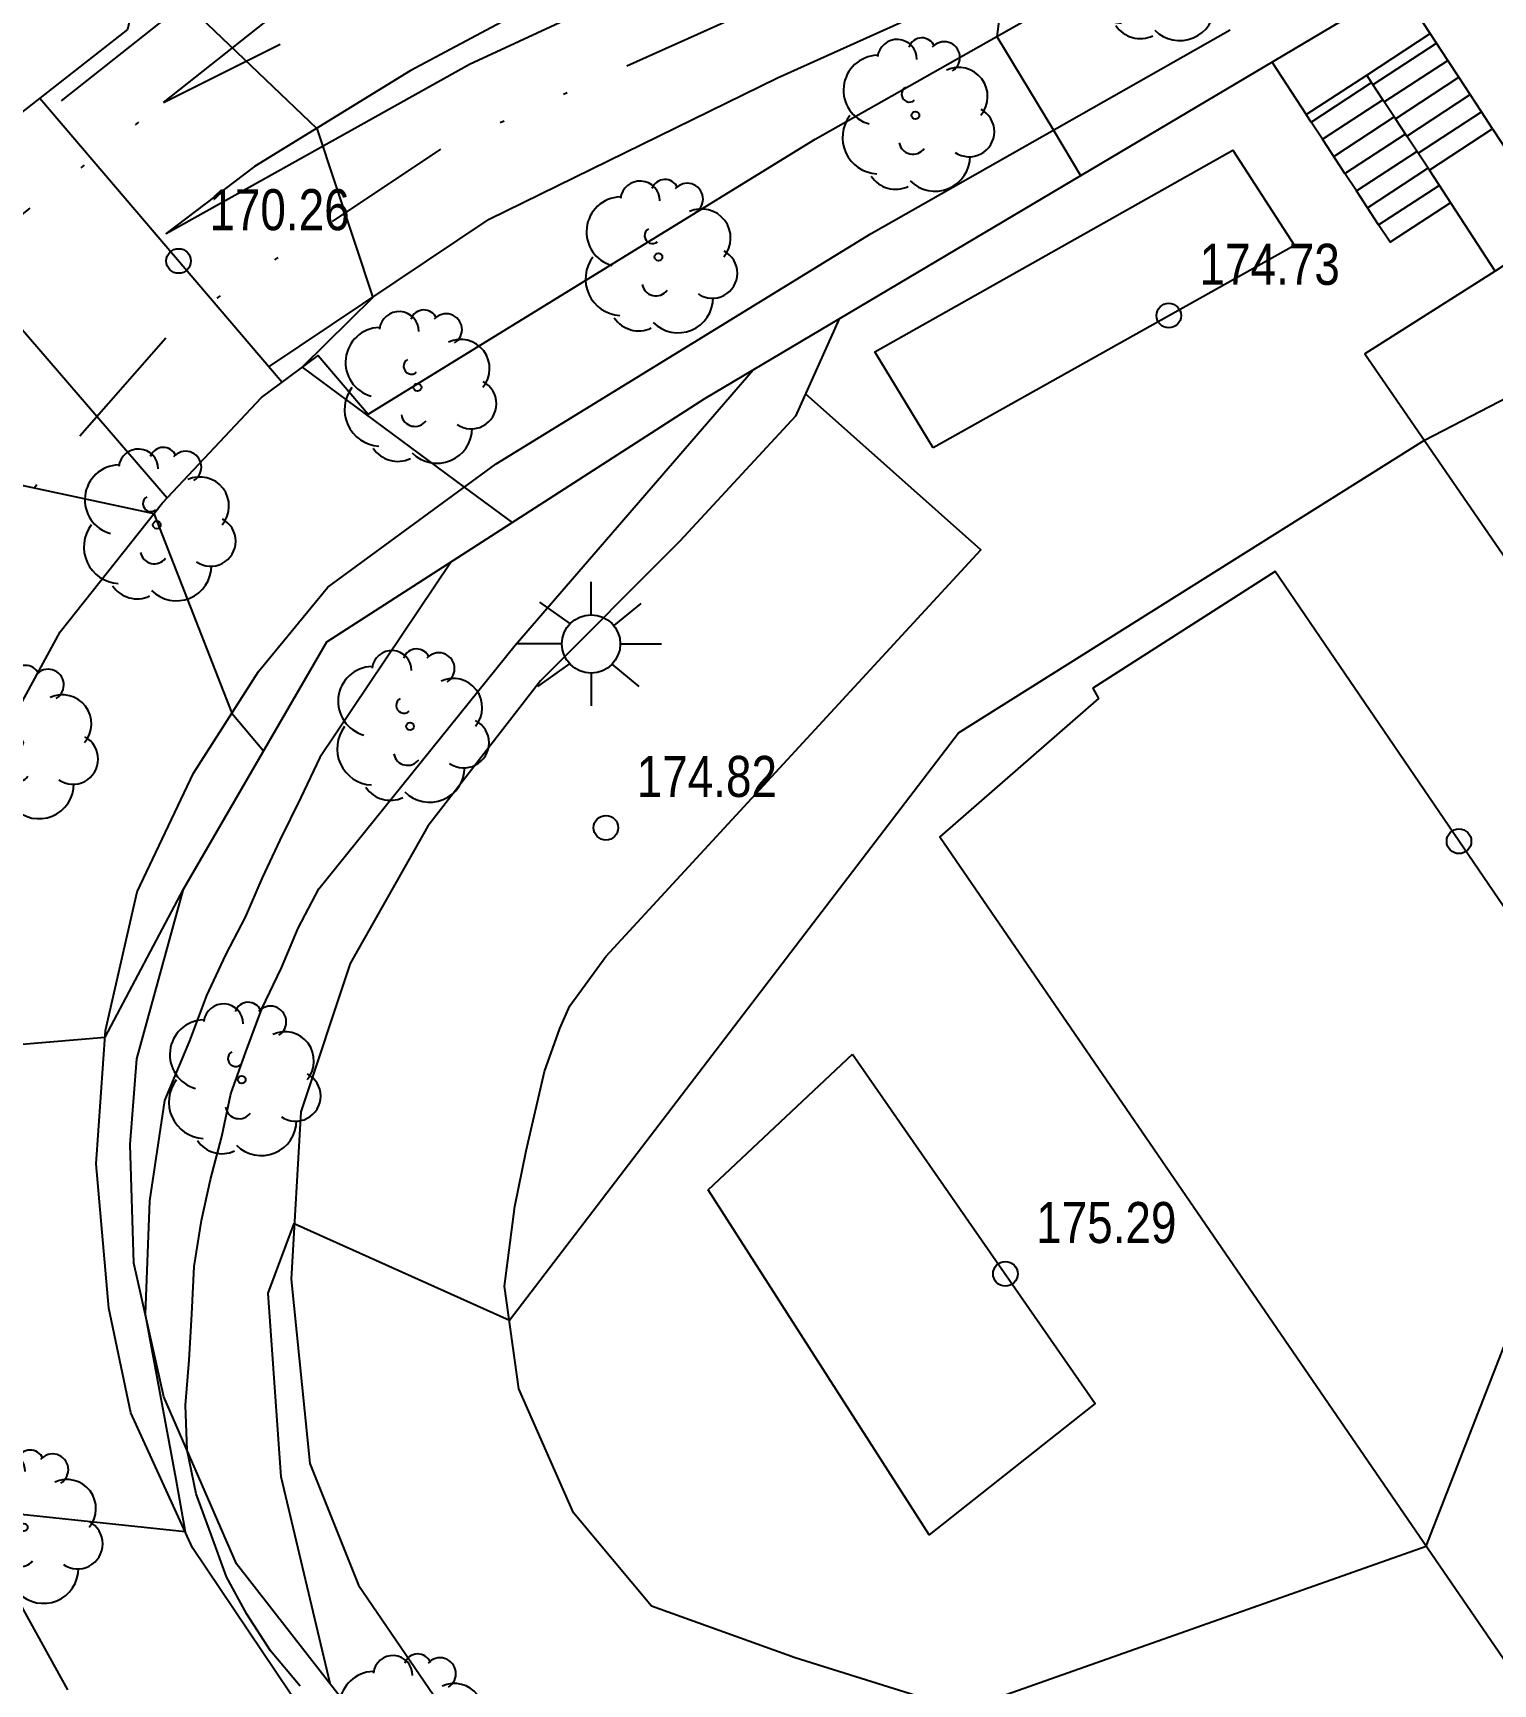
# Model space of a CAD drawing. Header units: metres. Extents: x 523239 to 523998, y 4669208 to 4669802.
# Drawn here: x 523711.14 to 523746.7, y 4669362.68 to 4669402.9 of the extents above; entities that cross this region are included whole.
import ezdxf

# ---------------------------------------------------------------- set-up
doc = ezdxf.new("R2010")
doc.units = ezdxf.units.M
doc.header["$MEASUREMENT"] = 0
doc.linetypes.add('MORSE_D', pattern=[31.75, 12.7, -6.35, 0, -6.35, 0, -6.35])
for name, color, linetype in [('031006 Cota terreno', 9, 'Continuous'), ('032011 Curva cada 1 m', 40, 'Continuous'), ('032015 Curva cada 5 m', 34, 'Continuous'), ('033006 Texto cota terreno', 9, 'Continuous'), ('072004 Bordillo Acera', 1, 'Continuous'), ('072013 Escaleras', 1, 'Continuous'), ('072027 Pavimento', 9, 'Continuous'), ('082001 Valla Alambrada', 7, 'ALAMBRADA'), ('082002 Muro Tapia', 6, 'Continuous'), ('101001 Arbol', 3, 'Continuous'), ('141002 Farola pie', 7, 'Continuous'), ('192006 Paso cebra', 9, 'Continuous'), ('192008 Linea blanca', 9, 'Continuous'), ('192009 Grandes aparcamientos', 9, 'Continuous'), ('202001 Eje Calle', 254, 'MORSE_D')]:
    doc.layers.add(name, color=color, linetype=linetype)
doc.styles.get("Standard").update_dxf_attribs({"font": 'arial.ttf'})
doc.linetypes.add('ALAMBRADA', pattern='A,3,[131,GEOGRAMA.SHX,S=0.5,R=0,X=0,Y=0],3', length=6)

# ---------------------------------------------------------------- blocks, each defined once
blk = doc.blocks.new('COTAP')
at = {"color": 0}
blk.add_circle((0, 0), 0.3, dxfattribs=at)
blk = doc.blocks.new('FAROLA')
at = {"color": 0}
for p, q in [((0, 0.71), (0, 1.51)), ((-1.26, 1.02), (-0.51, 0.49)), ((1.21, 0.98), (0.553, 0.446)), ((-0.71, 0), (-1.79, 0)), ((0.71, 0), (1.71, 0)), ((-1.3, -1.04), (-0.51, -0.48)), ((0, -0.71), (0, -1.51)), ((1.17, -1.04), (0.511, -0.493))]:
    blk.add_line(p, q, dxfattribs=at)
blk.add_circle((0, 0), 0.71, dxfattribs=at)
blk = doc.blocks.new('ARBOL')
at = {"color": 0}
blk.add_circle((0, 0), 0.0939, dxfattribs=at)
for centre, radius, start, end in [((-0.448, 1.368), 0.48, 359.2878, 173.6078), ((0.156, 1.551), 0.336, 23.1565, 160.4665), ((0.701, 1.409), 0.384, 301.578, 139.328), ((-0.902, 0.61), 0.852, 92.28, 254.58), ((1.05, 0.46), 0.708, 319.8556, 114.7656), ((-0.146, 0.514), 0.192, 119.14, 310.56), ((1.31, -0.398), 0.612, 235.5275, 62.0275), ((-0.89, -0.542), 0.888, 142.64, 266.54), ((-0.062, -0.614), 0.336, 189.64, 323.88), ((0.478, -0.998), 0.852, 224.67, 0.24), ((-0.482, -1.082), 0.72, 213.78, 295.32)]:
    blk.add_arc(centre, radius, start, end, dxfattribs=at)

msp = doc.modelspace()

# ---------------------------------------------------------------- linework, layer by layer
at = {"layer": '032011 Curva cada 1 m'}
for points, elevation in [([(523721.59, 4669418.4), (523722.04, 4669418.4), (523723.1, 4669418.25), (523726.53, 4669415.95), (523725.38, 4669411.95), (523729.99, 4669405.97), (523734.81, 4669404.31), (523734.61, 4669402.82), (523735.99, 4669400.54), (523736.65, 4669399.43)], 169), ([(523689.81, 4669400.14), (523690.26, 4669400.4), (523691.38, 4669400.84), (523692.31, 4669401.22), (523693.39, 4669401.5), (523694.39, 4669401.57), (523695.52, 4669401.69), (523696.52, 4669401.79), (523697.67, 4669401.78), (523698.67, 4669401.66), (523699.73, 4669401.39), (523700.79, 4669401.16), (523701.81, 4669401.03), (523702.78, 4669400.78), (523703.8, 4669400.37), (523704.76, 4669399.82), (523705.59, 4669399.12), (523706.73, 4669397.74), (523707.4, 4669392.63), (523714.08, 4669391.2), (523715.98, 4669386.33), (523716.75, 4669385.41)], 171), ([(523717.64, 4669362.62), (523716.92, 4669363.48), (523716.34, 4669364.38), (523715.85, 4669365.29), (523715.48, 4669366.29), (523715.11, 4669367.31), (523714.89, 4669368.37), (523714.85, 4669369.47), (523714.94, 4669370.57), (523715, 4669371.69), (523715.06, 4669372.85), (523715.24, 4669373.97), (523715.46, 4669374.97), (523715.73, 4669376.02), (523715.95, 4669377.06), (523716.32, 4669378.08), (523716.71, 4669379.13), (523717.19, 4669380.13), (523717.59, 4669381.09), (523718.1, 4669382.05), (523722.88, 4669387.99), (523728.68, 4669394.7)], 174), ([(523721.32, 4669390.02), (523718.12, 4669385.25), (523717.66, 4669384.28), (523717.15, 4669383.24), (523716.72, 4669382.32), (523716.3, 4669381.36), (523715.82, 4669380.44), (523715.36, 4669379.45), (523714.95, 4669378.35), (523714.34, 4669376.89), (523713.97, 4669374.45), (523713.87, 4669371.69), (523714.61, 4669367.67), (523714.84, 4669366.38), (523709.84, 4669366.91), (523704.45, 4669362.81), (523702.28, 4669363.14), (523692.42, 4669368.98), (523691.12, 4669370.74), (523687.93, 4669377.81), (523686.74, 4669378.58)], 173), ([(523687.21, 4669389.23), (523688.27, 4669389.43), (523689.34, 4669389.58), (523690.43, 4669389.72), (523691.45, 4669389.76), (523692.45, 4669389.8), (523693.46, 4669389.66), (523694.33, 4669389.13), (523696.15, 4669387.9), (523699.52, 4669384.86), (523700.84, 4669377.32), (523708.17, 4669378.04), (523712.89, 4669378.44), (523714.8, 4669382.04)], 172), ([(523729.86, 4669356.44), (523733.76, 4669362.04), (523745.07, 4669366.03), (523749.62, 4669377.7), (523754.19, 4669379.66), (523759.43, 4669381.43)], 176)]:
    msp.add_lwpolyline(points, dxfattribs=dict(at, elevation=elevation))
at = {"layer": '032015 Curva cada 5 m'}
for points, elevation in [([(523712.36, 4669413.32), (523712.47, 4669413.29), (523713.01, 4669412.62), (523715.54, 4669409.66), (523714.84, 4669403.64), (523718.05, 4669400.58), (523719.41, 4669396.46), (523717.69, 4669394.76), (523721.64, 4669391.84), (523722.81, 4669390.98)], 170), ([(523718.37, 4669362.69), (523717.18, 4669367.72), (523716.86, 4669372.2), (523717.5, 4669373.9), (523722.74, 4669371.54), (523733.68, 4669385.85), (523745.03, 4669392.98), (523750, 4669395.56)], 175)]:
    msp.add_lwpolyline(points, dxfattribs=dict(at, elevation=elevation))
at = {"layer": '072004 Bordillo Acera', "flags": 128}
for points in [[(523746.44, 4669429.13), (523743.73, 4669426.98), (523736.26, 4669421.6), (523726.28, 4669415.81), (523714.88, 4669409.28), (523713.44, 4669402.99), (523704.14, 4669395.71), (523697.57, 4669389.22), (523694.5, 4669386.36), (523691.56, 4669382.84), (523688.03, 4669377.95), (523685.5, 4669374.45)], [(523711.98, 4669362.53), (523710.3, 4669365.56), (523708.96, 4669369.52), (523708.23, 4669373.48), (523708.17, 4669378.04), (523708.76, 4669380.72), (523709.99, 4669385.01), (523711.8, 4669388.31), (523714.29, 4669391.46), (523716.7, 4669394.02), (523718.08, 4669395.05), (523719.3, 4669393.62), (523730.19, 4669400.32), (523738.89, 4669405.25)], [(523758.61, 4669346.7), (523757.97, 4669345.38), (523751.1, 4669348.24), (523744.41, 4669350.48), (523737.01, 4669352.99), (523729.27, 4669355.32), (523724.04, 4669357.49), (523720.94, 4669359.36), (523717.4, 4669362.45), (523715.02, 4669365.99), (523713.52, 4669369.28), (523712.98, 4669371.83), (523712.67, 4669375.35), (523712.9, 4669378.6), (523713.67, 4669381.98), (523715.04, 4669384.87), (523716.63, 4669387.35), (523718.32, 4669389.4), (523722.42, 4669392.41), (523731.55, 4669398.02), (523740.3, 4669402.98)]]:
    msp.add_lwpolyline(points, dxfattribs=at)
at = {"layer": '072013 Escaleras', "flags": 128}
for points in [[(523745.17, 4669402.89), (523744.42, 4669404.04)], [(523743.621, 4669401.879), (523745.17, 4669402.89)], [(523743.78, 4669401.65), (523745.32, 4669402.66)], [(523745.597, 4669402.238), (523745.17, 4669402.89)], [(523744.05, 4669401.23), (523745.597, 4669402.238)], [(523745.866, 4669401.827), (523745.597, 4669402.238)], [(523741.31, 4669402.2), (523742.15, 4669400.92)], [(523742.15, 4669400.92), (523743.621, 4669401.879)], [(523743.739, 4669401.699), (523743.621, 4669401.879)], [(523744.324, 4669400.813), (523745.866, 4669401.827)], [(523746.143, 4669401.405), (523745.866, 4669401.827)], [(523742.273, 4669400.732), (523743.739, 4669401.699)], [(523744.017, 4669401.278), (523743.739, 4669401.699)], [(523744.602, 4669400.391), (523746.143, 4669401.405)], [(523746.416, 4669400.988), (523746.143, 4669401.405)], [(523742.543, 4669400.322), (523744.017, 4669401.278)], [(523744.324, 4669400.813), (523744.017, 4669401.278)], [(523742.273, 4669400.732), (523742.15, 4669400.92)], [(523742.543, 4669400.322), (523742.273, 4669400.732)], [(523742.82, 4669399.9), (523744.29, 4669400.86)], [(523744.602, 4669400.391), (523744.324, 4669400.813)], [(523744.877, 4669399.974), (523746.416, 4669400.988)], [(523746.69, 4669400.57), (523746.416, 4669400.988)], [(523743.093, 4669399.482), (523742.543, 4669400.322)], [(523743.093, 4669399.482), (523744.56, 4669400.44)], [(523744.877, 4669399.974), (523744.602, 4669400.391)], [(523746.69, 4669400.57), (523748.3, 4669398.12), (523746.75, 4669397.1), (523745.15, 4669399.56)], [(523746.69, 4669400.57), (523745.15, 4669399.56)], [(523743.37, 4669399.06), (523744.84, 4669400.02)], [(523745.15, 4669399.56), (523744.877, 4669399.974)], [(523743.37, 4669399.06), (523743.093, 4669399.482)], [(523743.644, 4669398.643), (523745.11, 4669399.61)], [(523743.644, 4669398.643), (523743.37, 4669399.06)], [(523743.913, 4669398.232), (523745.39, 4669399.19)], [(523743.913, 4669398.232), (523743.644, 4669398.643)], [(523745.66, 4669398.77), (523744.19, 4669397.81), (523743.913, 4669398.232)]]:
    msp.add_lwpolyline(points, dxfattribs=at)
at = {"layer": '072027 Pavimento', "flags": 128}
msp.add_lwpolyline([(523730.77, 4669395.94), (523729.71, 4669393.57), (523726.89, 4669390.52), (523723.5, 4669387.12), (523720.75, 4669383.58), (523718.86, 4669380.23), (523717.66, 4669376.62), (523717.42, 4669372.54), (523717.88, 4669368.05), (523719.06, 4669365.08), (523721.23, 4669361.91), (523723.44, 4669359.98), (523726.24, 4669358.66), (523752.49, 4669350.88)], dxfattribs=at)
at = {"layer": '082001 Valla Alambrada', "flags": 128}
msp.add_lwpolyline([(523751.84, 4669349.11), (523738.67, 4669353.66), (523729.75, 4669356.47), (523723.79, 4669358.63), (523719.05, 4669361.81), (523716.09, 4669365.6), (523714.32, 4669369.67), (523713.59, 4669372.93), (523713.5, 4669375.82), (523713.66, 4669377.91), (523714.8, 4669382.04)], dxfattribs=at)
at = {"layer": '082002 Muro Tapia', "flags": 128}
msp.add_lwpolyline([(523714.8, 4669382.04), (523718.29, 4669388.07), (523727.5, 4669394), (523746.08, 4669405.03)], dxfattribs=at)
at = {"layer": '192006 Paso cebra', "flags": 128}
for points in [[(523717.2, 4669394.39), (523711.3, 4669401.31)], [(523708.14, 4669398.84), (523714.4, 4669391.58)]]:
    msp.add_lwpolyline(points, dxfattribs=at)
at = {"layer": '192008 Linea blanca', "flags": 128}
for points in [[(523711.83, 4669401.25), (523721.2, 4669408.68), (523731.51, 4669416.74), (523738.5, 4669422.21), (523737.99, 4669422.85)], [(523752.18, 4669421.91), (523742.89, 4669415.02), (523736.92, 4669411.08), (523731, 4669407.6), (523725.38, 4669404.69), (523720.32, 4669401.98), (523716.53, 4669399.65), (523714.38, 4669398.02), (523721.77, 4669402.15), (523728.8, 4669405.41), (523735.52, 4669408.6), (523741.63, 4669412.11), (523747.12, 4669415.69), (523753.52, 4669420.22)], [(523716.88, 4669394.77), (523722.25, 4669398.37), (523729.27, 4669401.81), (523735.72, 4669404.72), (523740.31, 4669407.17), (523744.98, 4669410.25), (523745.4, 4669409.69)]]:
    msp.add_lwpolyline(points, dxfattribs=at)
at = {"layer": '192009 Grandes aparcamientos', "flags": 128}
for points in [[(523733.06, 4669392.8), (523731.64, 4669395.14), (523740.36, 4669400.05), (523741.86, 4669397.73), (523733.06, 4669392.8)], [(523746.75, 4669397.1), (523743.58, 4669395.09), (523759.14, 4669372.47), (523770.66, 4669355.76), (523773.49, 4669360.35)], [(523751.57, 4669351.15), (523753.27, 4669355.93), (523729.7, 4669363.31), (523726.2, 4669364.57), (523724.3, 4669366.85), (523722.97, 4669369.87), (523722.62, 4669372.37), (523722.87, 4669374.31), (523723.15, 4669375.67), (523723.59, 4669377.6), (523723.97, 4669378.65), (523724.21, 4669379.2), (523725.09, 4669380.4), (523734.22, 4669390.31), (523729.95, 4669394.11)], [(523762.07, 4669359.45), (523741.39, 4669389.78), (523736.95, 4669386.94), (523737.09, 4669386.69), (523733.22, 4669383.32), (523748.1, 4669361.62), (523752.09, 4669364.76), (523757.74, 4669356.69), (523762.07, 4669359.45)], [(523731.1, 4669378.02), (523737.01, 4669369.51), (523732.96, 4669366.31), (523727.58, 4669374.72), (523731.1, 4669378.02)]]:
    msp.add_lwpolyline(points, dxfattribs=at)
at = {"layer": '202001 Eje Calle', "ltscale": 0.25, "flags": 128}
for points in [[(523714.317, 4669401.214), (523730.777, 4669414.258), (523753.344, 4669432.367), (523766.011, 4669443.35), (523782.566, 4669458.92), (523789.849, 4669465.125)], [(523714.317, 4669401.214), (523728.291, 4669408.195), (523738.908, 4669414.68), (523751.043, 4669423.186), (523757.984, 4669429.044), (523773.573, 4669444.119), (523784.709, 4669455.945), (523787.827, 4669460.493), (523789.849, 4669465.125)], [(523704.77, 4669370.593), (523704.786, 4669375.013), (523705.203, 4669379.27), (523707.291, 4669385.53), (523709.88, 4669390.37), (523714.665, 4669395.81), (523721.079, 4669400.084), (523735.109, 4669406.36), (523744.272, 4669411.384), (523751.722, 4669416.403), (523763.189, 4669425.605), (523777.868, 4669440.539), (523790.758, 4669456.516)], [(523688.554, 4669371.77), (523690.24, 4669376.565), (523692.505, 4669381.008), (523699.049, 4669388.135), (523704.585, 4669393.501), (523714.317, 4669401.214)]]:
    msp.add_lwpolyline(points, dxfattribs=at)

# ---------------------------------------------------------------- block references
at = {"layer": '031006 Cota terreno'}
for p in [(523714.68, 4669397.35, 170.26), (523738.8, 4669396.02, 174.73), (523725.09, 4669383.54, 174.82), (523745.87, 4669383.21, 175.61), (523734.82, 4669372.67, 175.29)]:
    msp.add_blockref('COTAP', p, dxfattribs=at)
at = {"layer": '101001 Arbol'}
for p in [(523738.59, 4669404.57), (523732.63, 4669400.9), (523726.37, 4669397.45), (523720.5, 4669394.27), (523714.15, 4669390.92), (523720.32, 4669386.01), (523710.8, 4669385.61), (523716.22, 4669377.4), (523710.91, 4669366.49), (523720.35, 4669361.52)]:
    msp.add_blockref('ARBOL', p, dxfattribs=at)
at = {"layer": '141002 Farola pie'}
msp.add_blockref('FAROLA', (523724.73, 4669388.02), dxfattribs=at)

# ---------------------------------------------------------------- texts
at = {"layer": '033006 Texto cota terreno', "width": 0.8}
for s, p in [('170.26', (523715.43, 4669398.1, 170.26)), ('174.73', (523739.55, 4669396.77, 174.73)), ('174.82', (523725.84, 4669384.29, 174.82)), ('175.29', (523735.57, 4669373.42, 175.29))]:
    msp.add_text(s, height=1, dxfattribs=at).set_placement(p)

doc.saveas('drawing.dxf')
